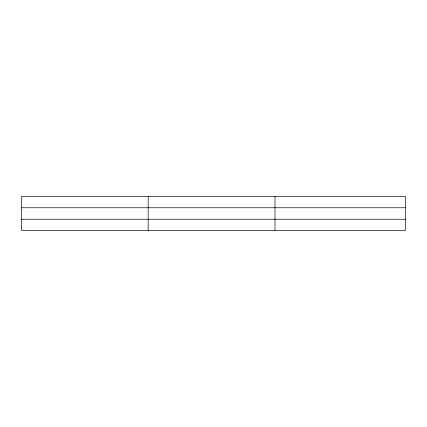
<?xml version="1.0" encoding="UTF-8"?>
<svg xmlns="http://www.w3.org/2000/svg" width="427" height="427" viewBox="0 0 427 427"><rect width="100%" height="100%" fill="white"/><g stroke="black" fill="none" stroke-linecap="round" stroke-linejoin="round"><path stroke-width="0.64" d="M148.169 230.399L148.169 196.601M274.988 230.399L274.988 196.601M405.65 207.757L405.65 196.601L21.35 196.601L21.35 230.399L405.65 230.399L405.65 207.757L21.35 207.757M21.35 219.243L405.65 219.243"/></g></svg>
